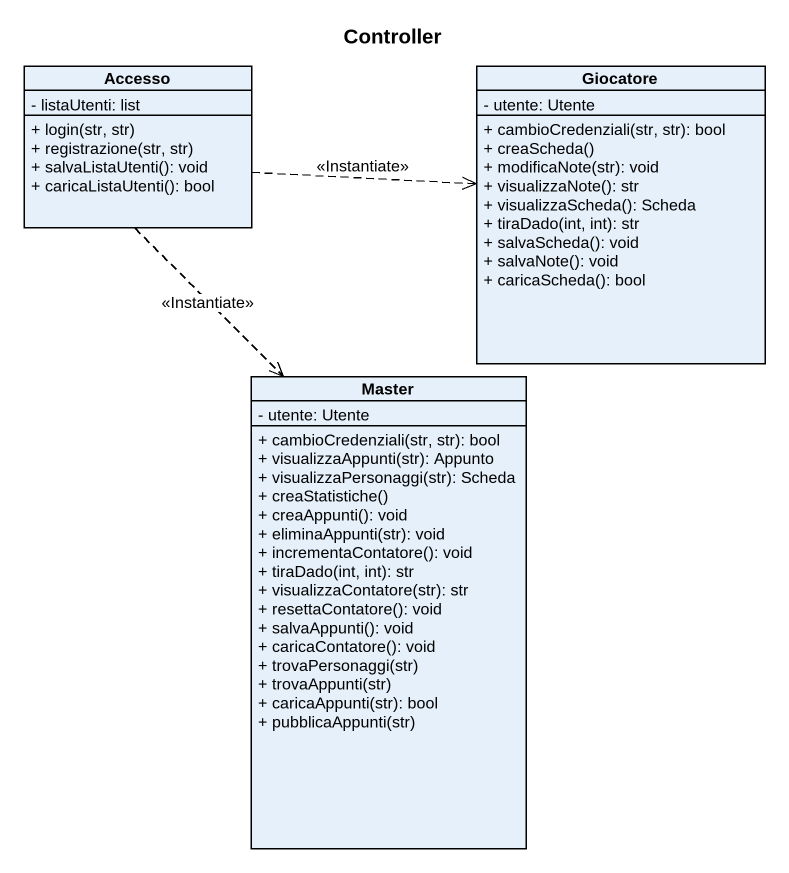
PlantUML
@startuml
title Controller
hide circle
hide empty members
skinparam classAttributeIconSize 0
class Accesso {
  - listaUtenti: list
  + login(str, str)
  + registrazione(str, str)
  + salvaListaUtenti(): void
  + caricaListaUtenti(): bool
}
class Giocatore {
  - utente: Utente
  + cambioCredenziali(str, str): bool
  + creaScheda()
  + modificaNote(str): void
  + visualizzaNote(): str
  + visualizzaScheda(): Scheda
  + tiraDado(int, int): str
  + salvaScheda(): void
  + salvaNote(): void
  + caricaScheda(): bool
}
class Master {
  - utente: Utente
  + cambioCredenziali(str, str): bool
  + visualizzaAppunti(str): Appunto
  + visualizzaPersonaggi(str): Scheda
  + creaStatistiche()
  + creaAppunti(): void
  + eliminaAppunti(str): void
  + incrementaContatore(): void
  + tiraDado(int, int): str
  + visualizzaContatore(str): str
  + resettaContatore(): void
  + salvaAppunti(): void
  + caricaContatore(): void
  + trovaPersonaggi(str)
  + trovaAppunti(str)
  + caricaAppunti(str): bool
  + pubblicaAppunti(str)
}
Accesso .right.> Giocatore : <<Instantiate>>
Accesso ..> Master : <<Instantiate>>
@enduml
